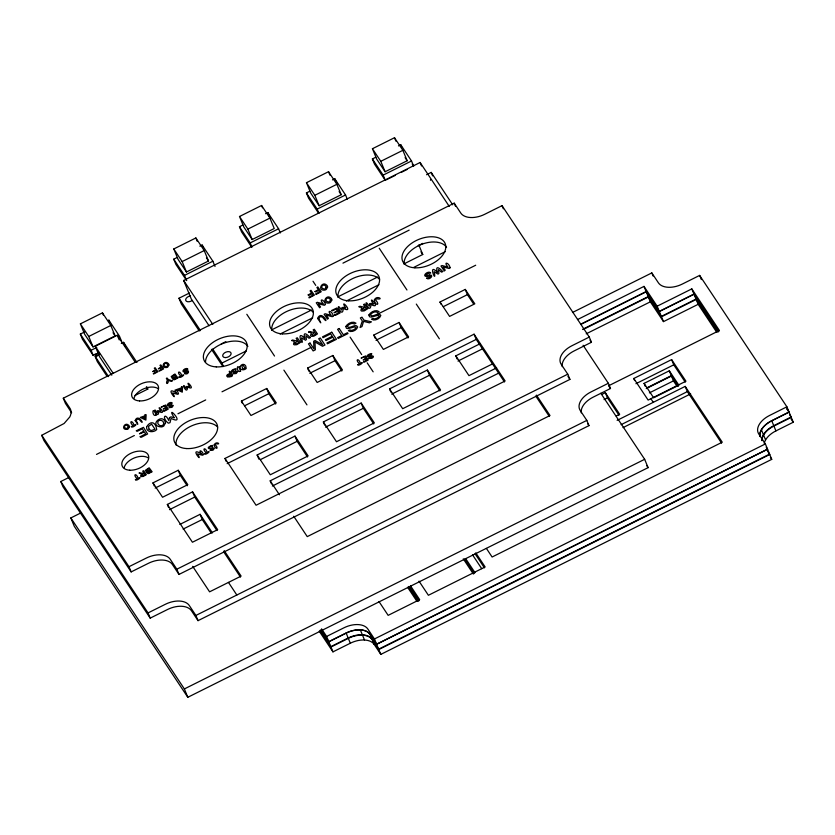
<?xml version="1.0" encoding="UTF-8"?>
<svg xmlns="http://www.w3.org/2000/svg" width="835" height="835" viewBox="0 0 835 835"><rect width="100%" height="100%" fill="white"/><g stroke="black" fill="none" stroke-linecap="round" stroke-linejoin="round"><path stroke-width="1.25" d="M141.543 473.956L140.551 476.065A2.641 1.597 -22.4 0 0 141.292 476.587L143.244 476.441L146.334 474.687L143.662 470.7L142.722 471.128L143.745 472.819L142.816 473.288L138.996 472.996L141.606 473.915M372.431 148.724L394.496 137.712L402.867 150.31L407.167 160.748L385.102 171.76L376.731 159.161L372.431 148.724L380.791 161.322L385.102 171.76M306.455 182.708L328.531 171.697L336.891 184.295L341.202 194.732L319.127 205.744L310.766 193.146L306.455 182.708L314.826 195.306L319.127 205.744M173.784 248.966L195.86 237.954L204.22 250.552L208.52 261L186.455 272.001L178.085 259.403L173.784 248.966L182.155 261.564L186.455 272.001M239.499 216.505L261.564 205.493L269.935 218.092L274.235 228.529L252.17 239.541L243.799 226.943L239.499 216.505L247.87 229.103L252.17 239.541M372.389 158.932L383.14 175.131L385.29 180.35L374.539 164.151L372.389 158.932L375.792 157.23M398.493 145.906L400.758 144.779L411.519 160.978L413.669 166.196L412.229 164.036M173.743 259.174L184.493 275.383L186.654 280.602L175.893 264.392L173.743 259.174L177.145 257.483M199.847 246.158L202.112 245.02L212.873 261.219L215.023 266.438M318.605 213.259L308.564 198.135L306.414 192.916L309.816 191.215M332.518 179.89L334.793 178.763L345.544 194.962L347.266 199.137M251.648 247.056L241.607 231.932L239.457 226.713L242.86 225.022M265.561 213.697L267.826 212.56L278.587 228.759L280.31 232.934M380.791 161.322L402.867 150.31M182.155 261.564L204.22 250.552M314.826 195.306L336.891 184.295M247.87 229.103L269.935 218.092M80.379 323.865L102.444 312.864L110.804 325.462L115.115 335.9L93.04 346.911L84.679 334.313L80.379 323.865L88.74 336.474L93.04 346.911M383.14 175.131L411.519 160.978M184.493 275.383L212.873 261.219M306.414 192.916L317.175 209.115L345.544 194.962M239.457 226.713L250.208 242.912L278.587 228.759M209.074 325.765L191.288 298.982L183.658 280.456L420.109 162.491L449.272 206.422M386.344 179.828L388.442 178.784M389.611 178.199L395.414 175.308M401.217 172.407L407.031 169.505M98.718 352.767L93.238 355.501L82.477 339.302L80.327 334.083L84.867 331.819M88.74 336.474L110.804 325.462M199.283 330.973L181.352 303.971L178.993 298.231L189.451 293.012M426.549 174.724L431.204 172.407L452.716 204.805M111.806 375.176L99.553 356.712L95.242 346.274L117.317 335.263L135.343 362.411M80.327 334.083L91.088 350.283L96.766 347.454M107.204 376.533L97.351 361.701L95.2 356.482L99.741 354.217M121.305 343.456L123.58 342.329L136.94 362.453M71.643 412.803L65.443 403.409L63.293 398.191L454.209 203.155L460.784 213.05A19.456 11.742 -22.4 0 0 484.697 214.303L502.033 205.65L589.291 337.058L591.441 342.277L574.104 350.94A19.466 11.742 -22.4 0 0 562.226 366.638M342.955 263.15L409.16 230.126M221.171 343.989L225.805 341.672M418.21 245.678L422.854 243.371M589.291 337.058L571.954 345.721A19.466 11.742 -22.4 0 0 561.193 364.279L567.769 374.184L569.919 379.403L178.993 574.428L172.407 564.523A19.466 11.742 -22.4 0 0 148.515 563.26L131.147 571.912L43.9 440.504L41.75 435.286L64.107 423.491L69.796 416.947A19.466 11.742 -22.4 0 0 69.493 407.584L63.293 398.191M135.02 395.456L147.795 389.079L146.929 386.991M272.074 329.668L311.486 310.015M338.144 296.717L377.556 277.053M404.213 263.756L422.75 254.498L418.846 245.01M212.695 348.999L222.016 363.037L246.419 350.857M280.132 334.042L312.676 317.811M346.379 300.997L378.923 284.756M413.795 267.367L445.17 251.711M229.875 376.689C237.14 376.94 226.327 367.149 230.022 373.287L227.569 374.612A2.432 1.472 -22.4 0 0 226.713 375.99L227.642 377.034L229.813 376.731M96.505 454.407L134.331 435.536M177.949 413.774L205.692 399.934M222.006 391.792L310.818 347.485M377.023 314.461L475.699 265.227M581.275 412.855A19.466 11.742 -22.4 0 1 593.153 397.157L610.489 388.505L608.339 383.275L591.003 391.939A19.466 11.742 -22.4 0 0 580.241 410.496L586.817 420.402L588.967 425.631L198.041 620.655L191.455 610.74A19.466 11.742 -22.4 0 0 167.564 609.487L150.196 618.13L62.949 486.721L60.798 481.503L68.773 477.516M241.409 401.092L266.689 388.484L276.249 402.877L250.97 415.486L241.409 401.092L242.275 403.18M307.614 368.058L332.841 355.48L342.402 369.874L317.175 382.461L307.614 368.058L308.908 371.189M373.819 335.033L399.046 322.446L408.607 336.849L383.38 349.427L373.819 335.033L375.113 338.165M440.024 301.999L465.252 289.421L474.812 303.815L449.585 316.402L440.024 301.999L440.89 304.086M244.707 405.737L268.839 393.702L275.665 403.983M309.764 373.276L334.992 360.699L341.818 370.98M375.969 340.252L401.197 327.664L408.023 337.956M443.322 306.654L467.402 294.64L473.549 303.898M600.824 393.285L644.662 459.302L648.096 467.652L187.812 697.288L74.273 526.28L70.829 517.93L80.15 513.274M153.003 482.849L178.231 470.272L187.791 484.665L162.564 497.253L153.003 482.849L154.298 485.98M155.153 488.068L180.381 475.491L187.207 485.772M225.001 458.436L474.061 334.188L505.133 380.99L256.074 505.248L225.001 458.436L226.295 461.567M227.151 463.655L476.211 339.407L504.465 381.95M257.149 454.971L294.974 436.1L308.125 455.9L270.289 474.771L257.149 454.971L258.871 459.146M323.354 421.946L361.179 403.065L374.33 422.865L336.495 441.746L323.354 421.946L324.638 425.078M389.548 388.912L427.374 370.041L440.525 389.841L402.689 408.712L389.548 388.912L390.832 392.043M457.11 358.977L455.827 355.846L479.895 343.832M167.344 504.444L192.561 491.857L217.664 529.661L192.436 542.239L167.344 504.444L168.628 507.576M260.447 459.615L297.124 441.318L307.51 456.954M325.504 427.165L363.329 408.284L373.715 423.919M391.698 394.13L429.524 375.259L439.909 390.895M457.977 361.064L483.194 348.487M169.495 509.663L194.712 497.075L216.943 530.559M572.466 312.499L651.822 272.909L658.387 282.804A19.456 11.742 -22.4 0 0 682.31 284.057L699.647 275.404L786.894 406.812L793.25 422.239L775.913 430.902A19.466 11.742 -22.4 0 0 764.192 443.343M577.507 319.565L643.994 286.395L657.135 306.195L663.491 321.611L698.164 304.316L716.576 332.038M493.047 363.642L468.967 375.646L455.827 355.846M580.826 324.21L646.144 291.613L659.337 311.538L694.01 294.233M179.838 524.432L200.097 514.318L212.434 532.897M580.878 324.324L646.196 291.739M271.49 483.956L270.196 480.824L496.606 367.87M582.882 329.188L648.2 296.602L661.487 316.757L696.16 299.452M183.115 529.087L202.258 519.537L211.161 532.949M583.028 329.554L648.346 296.957M272.346 486.043L498.766 373.088M586.191 333.823L650.35 301.821L663.491 321.611M657.135 306.195L691.808 288.889L719.426 330.483L608.569 385.791M659.285 311.413L693.958 294.108L718.799 331.558M661.341 316.392L696.014 299.097L717.964 332.153M41.75 435.286L128.997 566.694L146.365 558.041A19.466 11.742 -22.4 0 1 170.256 559.304L176.843 569.209L567.769 374.184M601.899 394.391L605.333 392.68L619.674 414.275L616.24 415.997M633.786 378.485L671.611 359.603L685.952 381.209L648.127 400.08L633.786 378.485L634.642 380.572M604.049 399.61L607.483 397.898L618.965 415.172M635.936 383.703L673.761 364.832L685.232 382.106M644.088 383.38L669.305 370.803L678.865 385.196L653.648 397.784L644.088 383.38L645.371 386.511M647.229 387.67L671.309 375.656L678.281 386.302M646.238 388.599L671.455 376.021M60.798 481.503L148.046 612.911L165.413 604.258A19.466 11.742 -22.4 0 1 189.305 605.521L195.891 615.437L586.817 420.402M649.379 392.888L673.459 380.875L676.872 386.02M617.128 420.36L685.201 386.396L722.254 442.195L492.107 557.018L486.408 548.428M621.104 424.671L687.351 391.615L721.555 443.124M623.025 427.624L690.66 393.88M70.829 517.93L184.368 688.938L644.662 459.302M786.894 406.812L769.557 415.475A19.466 11.742 -22.4 0 0 758.796 434.033L765.382 443.938L771.738 459.365L380.802 654.389L374.226 644.474L370.072 634.402A19.466 11.742 -22.4 0 0 346.118 633.014L328.76 641.666M759.892 436.517A19.466 11.742 -22.4 0 1 771.759 420.819L789.096 412.156L786.935 408.899M791.246 417.375L773.92 426.038A19.466 11.742 -22.4 0 0 761.948 440.682M321.558 628.849L326.61 636.447L343.968 627.795A19.466 11.742 -22.4 0 1 367.87 629.058L374.445 638.963L765.382 443.938M376.595 644.182L767.532 449.157M378.652 649.171L769.578 454.146M766.217 447.174L767.584 449.282L376.648 644.307L370.02 634.276A19.466 11.742 -22.4 0 0 346.17 633.139L328.813 641.791L320.828 629.715M330.817 646.645L348.174 638.003A19.466 11.742 -22.4 0 1 372.076 639.255L378.798 649.526L769.734 454.501L767.605 451.171M319.262 631.229L332.967 651.864L350.324 643.221A19.466 11.742 -22.4 0 1 374.226 644.474M429.555 275.049C421.508 276.354 428.512 272.878 430.693 272.951C428.355 269.976 421.247 276.322 426.727 276.521C433.866 274.997 429.273 278.086 426.549 278.097C428.825 281.009 434.983 274.715 429.628 275.028M235.627 370.97C231.305 373.433 232.568 368.381 235.553 369.717M171.342 404.839C165.476 406.227 170.215 402.898 172.292 403.096C170.298 400.581 164.38 406.008 169.056 406.06M212.403 447.654C208.082 450.128 209.345 445.065 212.33 446.401M184.879 372.076L186.883 371.648M233.57 372.149L236.503 372.055L233.289 373.746L236.242 373.516L237.61 371.648L235.7 370.959M369.237 356.952L371.241 356.524M169.275 406.019L172.208 405.925L168.994 407.616L171.958 407.386L173.315 405.518L171.405 404.829M210.337 448.833L213.269 448.739L210.065 450.441L213.019 450.201L214.376 448.343L212.466 447.643M186.936 371.638C189.639 373.005 184.472 372.734 184.535 373.631C188.71 375.729 190.714 368.339 184.942 371.314C181.863 370.27 187.155 369.404 187.896 369.143C185.902 366.628 179.984 372.055 184.66 372.107M371.293 356.514C375.27 357.505 362.306 359.415 372.358 358.058C377.67 353.664 360.908 357.704 371.231 354.52M369.018 356.994C362.672 356.117 374.435 351.598 371.251 354.531M233.341 372.191C227.005 371.314 238.758 366.795 235.585 369.728M210.117 448.875C203.771 447.998 215.534 443.489 212.351 446.422M148.985 429.18L150.634 430.286A8.037 4.843 -22.4 0 0 151.083 430.39L151.229 430.422A6.565 3.956 -22.4 0 0 151.667 430.453L154.976 429.2L151.626 424.159L148.505 426.393L149.089 429.305M786.883 408.774L789.044 412.031L771.717 420.694A19.466 11.742 -22.4 0 0 759.84 436.392M789.659 414.849L791.1 417.02L773.763 425.683A19.466 11.742 -22.4 0 0 761.802 440.327M791.089 418.982L793.25 422.239M770.413 457.382L771.738 459.365M650.872 398.712L653.273 402.324M589.99 340.106L591.441 342.277M583.101 345.272L608.339 383.275M609.049 386.323L610.489 388.505M646.666 465.492L648.096 467.652M567.946 376.428L569.919 379.403M587.652 423.648L588.967 425.631M405.079 157.606L407.167 160.748M536.467 395.132L550.004 415.517L307.249 536.623L293.711 516.239M535.767 396.061L549.305 416.446M420.965 251.805L422.75 254.498M379.215 248.225L406.948 289.985M416.3 304.076L439.367 338.822M339.104 191.591L341.202 194.732M313.01 281.249L315.755 285.393M350.095 337.11L361.68 354.562M367.181 362.849L373.161 371.846M475.762 552.833L485.145 566.965L428.397 595.282L419.013 581.15M475.031 553.709L484.404 567.842M472.485 554.764L481.732 568.698M465.617 558.552L475 572.685M464.74 559.064L474.27 573.551M463.279 558.845L473.382 574.062M246.805 314.284L274.527 356.044M283.89 370.135L306.956 404.881M206.433 257.848L208.52 261M410.517 585.826L419.671 599.624L388.15 615.353L378.986 601.555M409.849 586.796L419.055 600.73M408.378 586.473L418.241 601.336M408.524 586.838L417.688 600.636M407.71 587.454L416.874 601.252M183.658 280.456L212.821 324.387M178.993 298.231L200.504 330.629M211.474 349.333L222.945 366.607M270.196 480.824L279.454 494.779M319.993 630.362L330.963 647.01L348.32 638.357A19.466 11.742 -22.4 0 1 372.222 639.62M113.017 332.748L115.115 335.9M146.386 386.949L147.795 389.079M95.242 346.274L113.278 373.422M95.127 354.009L96.495 356.065M224.197 550.62L241.117 576.098L209.595 591.827L192.676 566.349M95.2 356.482L108.571 376.616M223.529 551.591L240.449 577.068M228.466 582.402L236.827 595.011M771.759 420.819L775.913 430.902M699.647 275.404L701.369 279.579M761.426 429.837L765.58 439.92M691.808 288.889L698.164 304.316M651.822 272.909L653.106 276.041M643.994 286.395L650.35 301.821M685.201 386.396L687.351 391.615M671.611 359.603L673.761 364.832M669.305 370.803L673.459 380.875M605.333 392.68L607.483 397.898M502.033 205.65L503.328 208.781M454.209 203.155L455.503 206.287M431.204 172.407L432.624 175.851M420.109 162.491L421.539 165.967M465.252 289.421L467.402 294.64M400.758 144.779L401.614 146.866M394.496 137.712L395.936 141.188M474.061 334.188L476.211 339.407M427.374 370.041L429.524 375.259M399.046 322.446L401.197 327.664M334.793 178.763L336.505 182.938M328.531 171.697L329.961 175.173M317.175 209.115L318.897 213.29M361.179 403.065L363.329 408.284M332.841 355.48L334.992 360.699M267.826 212.56L269.548 216.735M261.564 205.493L262.524 207.811M250.208 242.912L251.93 247.087M294.974 436.1L297.124 441.318M374.445 638.963L380.802 654.389M266.689 388.484L268.839 393.702M202.112 245.02L202.978 247.108M360.355 629.934L364.509 640.017M195.86 237.954L197.29 241.44M346.17 633.139L350.324 643.221M222.016 363.037L223.436 366.481M326.61 636.447L332.967 651.864M192.561 491.857L194.712 497.075M200.097 514.318L202.258 519.537M178.231 470.272L180.381 475.491M123.58 342.329L125.292 346.504M121.607 341.348L119.457 336.129L108.707 319.93L109.562 322.018M117.317 335.263L119.228 339.897M102.444 312.864L103.404 315.181M96.39 353.925L97.246 356.013M91.088 350.283L93.238 355.501M176.843 569.209L178.993 574.428M195.891 615.437L198.041 620.655M184.368 688.938L187.812 697.288M128.997 566.694L131.147 571.912M148.046 612.911L150.196 618.13M176.081 445.128A23.004 13.871 -22.4 0 1 191.935 425.735A23.004 13.871 -22.4 0 1 217.622 427.082M124.133 467.736A14.153 8.538 -22.4 0 1 134.351 457.924A14.153 8.538 -22.4 0 1 148.379 457.945M338.029 297.396A23.004 13.871 -22.4 0 1 353.883 278.003A23.004 13.871 -22.4 0 1 379.57 279.349M404.234 264.361A23.004 13.871 -22.4 0 1 421.017 244.582A23.004 13.871 -22.4 0 1 446.537 247.296M271.824 330.42A23.004 13.871 -22.4 0 1 287.678 311.027A23.004 13.871 -22.4 0 1 313.365 312.373M205.514 362.213A23.004 13.871 -22.4 0 1 223.331 343.31A23.004 13.871 -22.4 0 1 247.911 346.379M133.944 398.452A14.153 8.538 -22.4 0 1 144.163 388.64A14.153 8.538 -22.4 0 1 158.201 388.661M192.321 300.464A4.426 2.672 -22.4 0 1 185.756 300.454A4.426 2.672 -22.4 0 1 190.537 295.872M430.505 179.525A4.426 2.672 -22.4 0 1 430.463 180.256M178.471 393.661L177.615 394.297L172.595 392.993C179.348 404.484 162.929 384.434 176.728 393.139C172.323 388.254 177.563 389.162 178.471 393.661M203.396 454.605L202.529 455.242L197.509 453.937C204.262 465.429 187.844 445.379 201.652 454.073C197.237 449.199 202.477 450.107 203.396 454.605M325.42 304.504L324.397 305.276L318.375 303.71L320.525 306.946L319.617 307.76L316.246 302.802L317.31 302.312L323.333 303.877C318.041 298.011 324.335 299.107 325.42 304.504M333.301 315.933L332.278 316.705L326.245 315.139L328.405 318.386L327.497 319.189L324.126 314.242L325.191 313.751L331.213 315.306C325.921 309.451 332.215 310.536 333.301 315.933M450.128 267.722L449.094 268.494L443.072 266.929L445.222 270.164L444.324 270.978L440.953 266.021L442.007 265.53L448.03 267.096C442.738 261.23 449.032 262.326 450.128 267.722M146.678 472.495L148.129 473.706L152.137 471.785L149.121 467.788L145.394 470.335L146.678 472.495M172.501 378.693L173.951 379.904L177.959 377.984L174.943 373.986L171.217 376.533L172.501 378.693M128.235 427.009L127.275 428.553L125.24 428.073A6.075 3.664 -22.4 0 1 124.551 426.894C124.258 424.43 128.256 424.817 128.235 427.009M163.66 423.136C164.057 425.746 160.351 426.57 158.859 424.838A9.717 5.866 -22.4 0 1 157.752 422.948C157.293 419.013 163.681 419.629 163.66 423.136M167.762 365.177L166.791 366.722L164.756 366.241A6.075 3.664 -22.4 0 1 164.067 365.062C163.775 362.599 167.772 362.985 167.762 365.177M326.193 287.271L325.045 289.119L322.602 288.555A7.296 4.394 -22.4 0 1 321.767 287.125C321.423 284.182 326.214 284.641 326.193 287.271M330.451 300.235L329.293 302.082L326.85 301.508A7.296 4.394 -22.4 0 1 326.026 300.089C325.681 297.135 330.472 297.604 330.451 300.235M135.176 420.569C142.357 430.432 131.867 417.041 139.299 419.494C146.553 428.658 138.307 412.135 135.176 420.569M291.676 340.534C295.632 341.431 293.899 341.484 293.544 344.218A3.163 1.91 -22.4 0 0 294.431 344.845L296.78 344.678L300.433 342.402L297.281 337.778L296.154 338.3L297.385 340.325L296.268 340.878L292.511 339.981L291.676 340.534M308.7 332.048C312.655 332.935 310.923 332.988 310.557 335.733A3.163 1.91 -22.4 0 0 311.455 336.348L313.803 336.181L317.457 333.916L314.304 329.282L313.177 329.804L314.398 331.839L313.282 332.393L309.534 331.485L308.7 332.048M317.582 318.438C326.203 330.284 313.616 314.211 322.529 317.143C330.869 328.124 321.872 308.47 317.582 318.438M359.06 306.789C363.121 307.666 361.263 307.739 360.918 310.474A3.163 1.91 -22.4 0 0 361.816 311.09L364.164 310.923L367.817 308.658L364.665 304.023L363.538 304.545L364.759 306.581L363.653 307.134L359.895 306.226L359.06 306.789M310.213 337.653L308.981 338.227L305.923 335.691L306.393 339.521L305.547 340.21L301.602 337.862C304.827 352.088 294.369 327.57 304.869 338.436C302.489 330.785 307.009 334.094 310.213 337.653M442.727 271.552L441.485 272.137L438.438 269.601L438.897 273.431L438.062 274.11L434.106 271.761C437.331 285.988 426.873 261.48 437.383 272.346C434.993 264.695 439.513 267.993 442.727 271.552M129.394 426.862L128.329 428.793A2.202 1.326 -22.4 0 1 126.993 429.378C120.407 430.088 124.832 421.174 128.83 425.37A6.273 3.789 -22.4 0 1 129.352 426.455L129.394 426.862M168.91 365.031L167.845 366.962A2.202 1.326 -22.4 0 1 166.509 367.546C159.923 368.256 164.349 359.342 168.346 363.538A6.273 3.789 -22.4 0 1 168.868 364.624L168.91 365.031M165.497 422.907L163.796 425.986A3.528 2.129 -22.4 0 1 161.656 426.925C147.732 426.487 162.794 411.801 165.497 422.907M327.581 287.104L326.308 289.411A2.641 1.597 -22.4 0 1 324.7 290.121C316.799 290.966 322.112 280.268 326.902 285.309A7.525 4.54 -22.4 0 1 327.529 286.603L327.581 287.104M331.829 300.057L330.556 302.374A2.641 1.597 -22.4 0 1 328.948 303.074C321.047 303.919 326.36 293.231 331.161 298.262A7.525 4.54 -22.4 0 1 331.777 299.556L331.829 300.057M146.626 426.821C145.843 432.446 153.765 432.968 156.73 429.545C155.623 421.498 150.425 420.579 146.626 426.821M239.927 366.795C239.436 370.312 244.394 370.636 246.241 368.496C246.21 363.59 241.816 362.954 239.927 366.795M345.794 326.475L346.421 328.291L348.038 328.646L354.03 327.028L355.95 327.236L355.762 328.322L353.8 329.721L351.41 330.451L349.886 329.867L348.352 330.723C351.316 332.935 356.816 330.347 357.693 326.965C355.512 322.874 349.792 329.575 347.339 326.589C348.279 324.199 352.234 322.414 354.489 324.022L355.981 323.176C352.808 320.671 347.611 323.364 345.794 326.475M368.903 314.941L369.529 316.768L371.147 317.112L377.138 315.494L379.059 315.703L378.871 316.799L376.909 318.187L374.518 318.928L372.984 318.344L371.46 319.189C374.424 321.402 379.925 318.824 380.802 315.442C378.62 311.34 372.901 318.052 370.448 315.066C371.387 312.676 375.343 310.881 377.597 312.488L379.09 311.643C375.917 309.138 370.709 311.841 368.903 314.941M141.585 475.073L142.096 475.856A1.357 0.814 -22.4 0 0 143.213 475.689L145.04 474.771L144.142 473.414L141.585 475.073M294.786 343.028L296.039 343.978L298.94 342.674L297.855 341.045L294.786 343.028M311.799 334.532L313.062 335.482L315.954 334.177L314.878 332.549L311.799 334.532M362.171 309.274L363.423 310.234L366.325 308.919L365.239 307.29L362.171 309.274M214.271 444.564C214.365 449.23 219.782 449.908 215.326 444.69A1.618 0.971 -22.4 0 1 215.983 443.698C221.807 445.107 216.682 440.525 214.271 444.564M374.393 299.838C374.498 305.433 381.01 306.247 375.656 299.984A1.941 1.169 -22.4 0 1 376.439 298.794C384.768 300.235 376.794 294.588 374.393 299.838M172.167 380.844L171.248 381.376L168.315 380.468C168.587 384.622 164.944 384.705 167.344 380.04L166.363 378.464L166.948 377.973L168.388 379.518L172.167 380.844M147.816 472.245L148.651 472.902L150.864 471.869L150.164 470.825L147.816 472.245M173.638 378.443L174.473 379.1L176.686 378.067L175.987 377.023L173.638 378.443M157.794 410.935L157.345 412.814C151.02 403.42 158.306 421.362 158.744 411.457C168.868 416.321 154.548 401.301 160.79 411.091L157.794 410.935M169.526 417.573L168.816 420.589C164.839 411.728 161.646 418.116 168.305 423.178L170.027 422.656L171.05 418.408C187.259 426.194 164.338 402.167 174.317 417.824L170.977 416.853L169.526 417.573M186.633 386.48L186.195 388.358C179.859 378.965 187.155 396.907 187.583 386.991C197.718 391.865 183.387 376.846 189.629 386.636L186.633 386.48M342.11 307.802L341.578 310.067C333.812 298.596 342.621 320.463 343.248 308.428C355.407 314.273 338.217 296.248 345.711 307.99L343.195 307.27L342.11 307.802M369.811 303.919L369.268 306.174C361.503 294.713 370.312 316.569 370.949 304.535C383.098 310.38 365.907 292.365 373.402 304.107L370.886 303.376L369.811 303.919M152.763 371.544L155.884 370.646L156.646 371.805L153.369 373.475L153.525 374.049L157.919 371.732L155.08 367.692L154.318 368.204L155.487 370.051L152.763 371.544M158.441 368.705L161.562 367.807L162.334 368.966L159.047 370.646L159.203 371.21L163.597 368.893L160.769 364.864L160.007 365.375L161.165 367.212L158.441 368.705M308.198 294.901L308.783 295.371L311.946 293.826L312.874 295.225L308.929 297.229L309.117 297.907L314.388 295.141L310.985 290.298L310.077 290.904L311.465 293.116L308.198 294.901M315.014 291.509L315.599 291.968L318.761 290.434L319.69 291.822L315.745 293.826L315.933 294.515L321.204 291.739L317.811 286.896L316.893 287.501L318.292 289.714L315.014 291.509M131.345 426.654C132.504 428.731 139.268 422.416 134.091 425.172C132.274 419.629 128.298 421.237 133.036 425.693L131.345 426.654M135.416 479.697C136.564 481.764 143.328 475.459 138.151 478.215C136.345 472.673 132.358 474.28 137.107 478.737L135.416 479.697M179.034 377.013C180.183 379.09 186.946 372.775 181.769 375.531C179.963 369.988 175.976 371.596 180.725 376.053L179.034 377.013M204.491 453.781C205.64 455.847 212.403 449.543 207.226 452.299C205.42 446.756 201.433 448.364 206.182 452.82L204.491 453.781M357.714 364.728C358.862 366.805 365.626 360.49 360.449 363.246C358.632 357.704 354.656 359.311 359.405 363.768L357.714 364.728M363.549 321.36L362.004 326.568L360.094 327.518L362.327 320.974L360.334 317.968L361.972 317.154L363.966 320.149L371.46 321.851L369.456 322.842L363.549 321.36M146.511 470.168L147.127 471.17L149.768 470.22L148.776 468.727L146.511 470.168M172.334 376.366L172.949 377.368L175.59 376.418L174.599 374.925L172.334 376.366M140.196 436.757L141.365 437.258L147.607 433.97L143.453 427.353L136.22 430.776L137.378 431.267L142.305 428.804L143.787 431.037L139.508 433.814L144.434 431.998L145.666 433.856L140.196 436.757M163.597 410.883L164.318 411.196L168.221 409.14L165.622 405.006L161.103 407.146L164.912 405.914L165.841 407.303L163.169 409.035L166.238 407.908L167.01 409.067L163.597 410.883M334.543 314.993L335.42 315.369L340.095 312.906L336.975 307.938L331.558 310.505L332.424 310.87L336.119 309.033L337.236 310.704L334.021 312.781L337.716 311.424L338.634 312.822L334.543 314.993M363.559 361.816L364.29 362.129L368.193 360.073L365.594 355.929L361.075 358.069L364.874 356.837L365.803 358.236L363.131 359.969L366.2 358.841L366.972 360L363.559 361.816M156.155 415.037C151.761 417.938 151.939 403.639 156.155 415.037M240.584 371.126C236.19 374.017 236.368 359.718 240.584 371.126M145.092 414.818L145.06 415.778L140.28 417.448L145.885 420.089L146.146 414.713L145.092 414.818M181.487 386.908L181.446 387.858L176.676 389.527L182.28 392.168L182.541 386.803L181.487 386.908M227.976 375.332L228.477 376.303L231.285 375.197L230.429 373.892L227.976 375.332M181.466 388.651L179.191 389.778L181.508 390.999L181.466 388.651M243.058 365.135L241.826 365.74L242.808 369.049A4.102 2.474 -22.4 0 0 243.079 369.07L245.146 368.277L243.058 365.135M145.071 416.561L142.806 417.698L145.113 418.909L145.071 416.561M310.025 343.07L308.449 343.863L313.146 350.94L315.359 349.834L314.962 341.964L322.508 346.264L324.982 345.032L320.285 337.956L318.699 338.749L322.696 344.772L315.108 340.534L313.636 341.275L313.96 348.999L310.025 343.07M331.745 332.236L322.498 336.849L323.051 337.684L330.66 333.885L332.267 336.296L325.399 339.72L325.953 340.555L332.81 337.131L334.25 339.302L326.934 342.955L327.487 343.79L336.453 339.313L331.745 332.236M339.208 328.51L337.57 329.334L341.713 335.576L337.611 337.622L338.165 338.457L347.997 333.551L347.443 332.716L343.352 334.762L339.208 328.51M348.686 300.83A23.004 13.871 -22.4 0 0 379.487 278.483A23.004 13.871 -22.4 0 0 344.876 276.677A23.004 13.871 -22.4 0 0 348.686 300.83M414.891 267.805A23.004 13.871 -22.4 0 0 445.692 245.448A23.004 13.871 -22.4 0 0 411.081 243.643A23.004 13.871 -22.4 0 0 414.891 267.805M282.48 333.864A23.004 13.871 -22.4 0 0 313.282 311.507A23.004 13.871 -22.4 0 0 278.671 309.702A23.004 13.871 -22.4 0 0 282.48 333.864M216.275 366.889A23.004 13.871 -22.4 0 0 247.076 344.542A23.004 13.871 -22.4 0 0 212.466 342.736A23.004 13.871 -22.4 0 0 216.275 366.889M139.57 400.925A14.153 8.538 -22.4 0 0 158.525 387.169A14.153 8.538 -22.4 0 0 137.222 386.052A14.153 8.538 -22.4 0 0 139.57 400.925M186.737 448.562A23.004 13.871 -22.4 0 0 217.538 426.215A23.004 13.871 -22.4 0 0 182.928 424.41A23.004 13.871 -22.4 0 0 186.737 448.562M129.749 470.209A14.153 8.538 -22.4 0 0 148.703 456.453A14.153 8.538 -22.4 0 0 127.411 455.336A14.153 8.538 -22.4 0 0 129.749 470.209M225.179 357.589A4.426 2.672 -22.4 0 0 231.107 353.288A4.426 2.672 -22.4 0 0 224.448 352.934A4.426 2.672 -22.4 0 0 225.179 357.589"/></g></svg>
